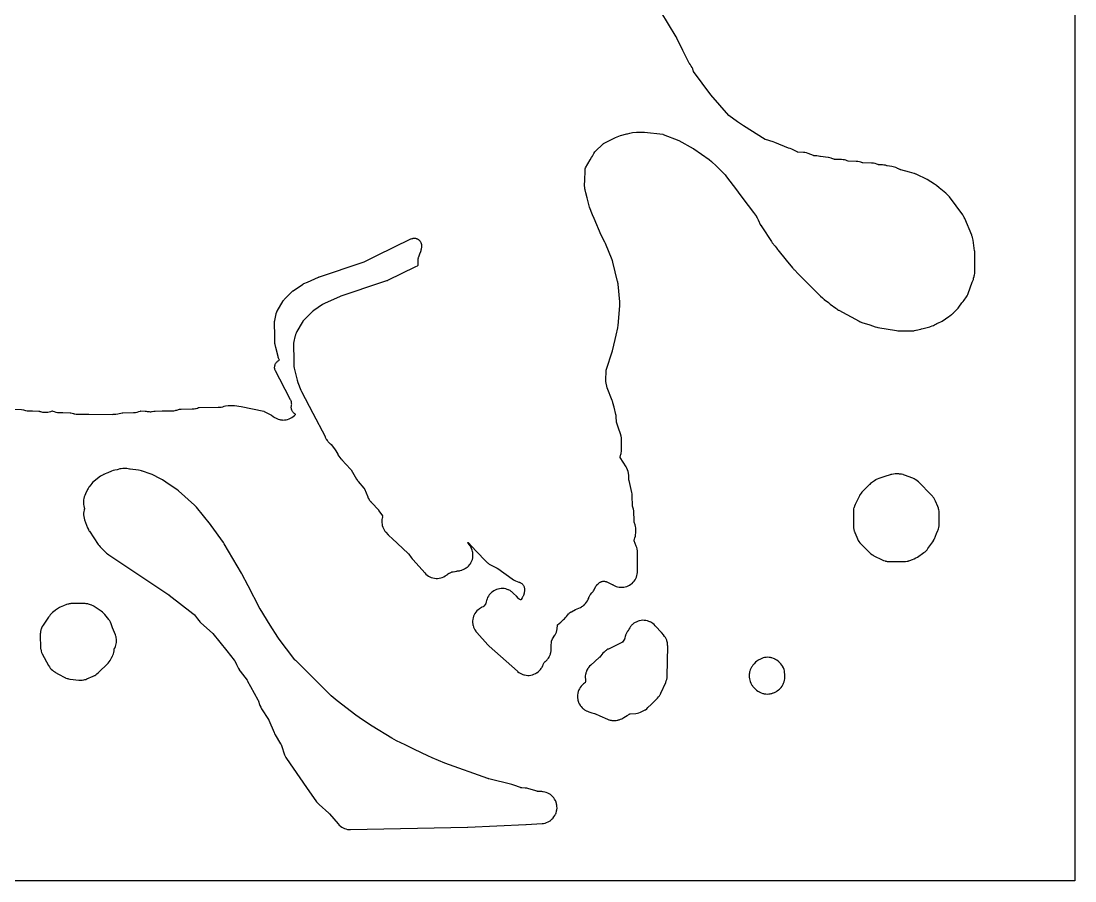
# Model space of a CAD drawing. Header units: millimetres. Extents: x 0 to 300, y 0 to 300.
# Drawn here: x 135.5 to 300, y 0 to 134.2 of the extents above; entities that cross this region are included whole.
import ezdxf

# ---------------------------------------------------------------- set-up
doc = ezdxf.new("R2010")
doc.units = ezdxf.units.MM
doc.layers.add('CUT', color=7, linetype='CONTINUOUS')

msp = doc.modelspace()

# ---------------------------------------------------------------- linework, layer by layer
at = {"layer": 'CUT'}
for points in [[(299.9926, 299.9971), (299.9954, 299.9386), (299.9954, 0.0614), (299.9926, 0.0029), (299.954, 0.001), (299.9341, 0), (0.0614, 0), (0.0501, 0.0006), (0.0029, 0.0029), (0.0006, 0.0501), (0, 0.0614), (0, 299.9386), (0.0006, 299.9499), (0.0029, 299.9971), (0.0501, 299.9994), (0.0614, 300), (299.9341, 300), (299.954, 299.999)], [(145.3776, 58.1304), (145.3854, 58.0935), (145.379, 58.0564), (145.3749, 58.0394), (145.3599, 57.9838), (145.336, 57.8948), (145.2819, 57.6429), (145.2541, 57.3868), (145.2527, 57.1291), (145.2779, 56.8727), (145.3294, 56.6203), (145.4065, 56.3745), (145.8661, 55.1375), (145.985, 54.8673), (146.0038, 54.8355), (146.004, 54.835), (146.0304, 54.7904), (146.135, 54.6131), (146.1373, 54.6096), (146.1529, 54.5832), (147.5405, 52.5225), (147.6814, 52.3332), (147.8396, 52.158), (147.8401, 52.1574), (148.7726, 51.2177), (148.8415, 51.1549), (148.9601, 51.047), (149.1639, 50.8961), (154.1896, 47.5576), (158.5531, 44.6591), (158.5913, 44.6326), (158.6284, 44.6047), (162.2955, 41.7339), (162.4802, 41.5893), (162.4813, 41.5884), (162.4842, 41.586), (162.507, 41.5651), (162.5207, 41.5525), (162.5219, 41.5512), (162.538, 41.5335), (162.5525, 41.5156), (163.0054, 40.928), (163.2287, 40.6383), (163.2771, 40.5813), (163.3816, 40.4582), (163.5509, 40.2933), (165.3564, 38.6934), (165.3604, 38.6897), (165.3864, 38.6626), (165.4175, 38.6301), (165.4206, 38.6265), (165.4296, 38.6158), (167.581, 35.9252), (168.7701, 34.4381), (168.7819, 34.4226), (168.8273, 34.3519), (168.8279, 34.3508), (168.8366, 34.3347), (169.1292, 33.7549), (169.4412, 33.1367), (169.5303, 32.9782), (169.5512, 32.9412), (169.6496, 32.798), (169.6782, 32.7563), (170.3968, 31.805), (170.7622, 31.3213), (170.8111, 31.2514), (170.8242, 31.2296), (170.8246, 31.2289), (170.8281, 31.2231), (170.8464, 31.1926), (170.8549, 31.1783), (171.3073, 30.3575), (172.4496, 28.2852), (172.4516, 28.2813), (172.452, 28.2806), (172.485, 28.2078), (172.486, 28.2052), (172.4914, 28.1908), (172.7712, 27.3952), (172.8867, 27.1203), (173.0341, 26.861), (174.1208, 25.1909), (174.1297, 25.1766), (174.1435, 25.1506), (174.1638, 25.1123), (174.1681, 25.1027), (174.1706, 25.0969), (174.9886, 23.1503), (175.0354, 23.0496), (175.0668, 22.982), (175.1469, 22.8386), (175.1572, 22.8201), (176.0083, 21.4201), (176.0164, 21.406), (176.018, 21.4032), (176.0414, 21.3538), (176.0472, 21.3415), (176.0473, 21.3413), (176.0479, 21.3401), (176.054, 21.3273), (176.0609, 21.3091), (176.1158, 21.1537), (176.1158, 21.1536), (176.6318, 19.6912), (176.7149, 19.4854), (176.8159, 19.2877), (176.9341, 19.0998), (180.0458, 14.6066), (180.0458, 14.6065), (180.0459, 14.6063), (181.6034, 12.3574), (181.6708, 12.2717), (181.7912, 12.1186), (182.0066, 11.9044), (183.5231, 10.5691), (183.5326, 10.5602), (183.5836, 10.512), (183.5949, 10.4997), (183.64, 10.4508), (184.984, 8.8847), (185.1525, 8.7068), (185.271, 8.604), (185.3376, 8.5463), (185.5375, 8.4046), (185.6603, 8.3346), (185.7503, 8.2832), (185.7766, 8.2715), (185.974, 8.1833), (186.2064, 8.1057), (186.4452, 8.0512), (186.5479, 8.0381), (186.6883, 8.0203), (186.7439, 8.0187), (186.9332, 8.0134), (205.1482, 8.3927), (205.204, 8.3945), (214.2703, 8.7861), (214.2919, 8.7873), (214.3248, 8.789), (216.8103, 8.9507), (217.0532, 8.9785), (217.2922, 9.0299), (217.525, 9.1044), (217.7495, 9.2012), (217.9634, 9.3195), (218.1583, 9.4537), (218.1648, 9.4582), (218.3516, 9.6158), (218.4026, 9.6682), (218.5222, 9.791), (218.5556, 9.8328), (218.6748, 9.9819), (218.808, 10.1869), (218.8251, 10.2197), (218.9206, 10.4039), (218.9504, 10.4781), (219.0115, 10.6308), (219.0713, 10.8365), (219.0798, 10.8656), (219.0911, 10.9258), (219.1248, 11.1058), (219.1461, 11.3494), (219.1456, 11.4014), (219.1436, 11.5938), (219.1171, 11.8369), (219.091, 11.9617), (219.0671, 12.0761), (219.014, 12.2454), (218.9939, 12.3094), (218.8984, 12.5344), (218.8691, 12.588), (218.7812, 12.749), (218.6437, 12.9511), (218.4871, 13.1388), (218.4618, 13.1638), (218.3129, 13.3104), (218.1612, 13.4331), (218.1611, 13.4331), (218.1228, 13.4641), (217.9186, 13.5985), (217.7023, 13.7123), (217.4758, 13.8044), (217.4306, 13.8179), (217.2415, 13.874), (217.0015, 13.9204), (216.9085, 13.929), (216.758, 13.943), (216.1526, 13.9697), (216.1473, 13.9701), (216.0967, 13.9765), (216.071, 13.9821), (216.0482, 13.9885), (214.7499, 14.3914), (214.7409, 14.3942), (214.4613, 14.4636), (214.1757, 14.5003), (213.6738, 14.5357), (213.5524, 14.5443), (213.5333, 14.5461), (213.5021, 14.5515), (213.4908, 14.5546), (213.4726, 14.5612), (212.4316, 14.9676), (212.1053, 15.0698), (212.104, 15.0701), (212.1019, 15.0708), (208.5263, 15.9313), (208.4647, 15.9478), (208.4062, 15.967), (208.4041, 15.9677), (208.3419, 15.9899), (208.3418, 15.99), (208.3417, 15.99), (201.6185, 18.3924), (199.6562, 19.2184), (199.0067, 19.5278), (196.9165, 20.5235), (196.0597, 20.9316), (195.4335, 21.2299), (194.7472, 21.5568), (194.0898, 21.8858), (193.347, 22.3028), (190.3102, 24.1645), (188.8075, 25.169), (187.743, 25.8806), (184.8448, 28.0907), (183.8701, 28.8827), (178.3675, 34.3841), (178.3437, 34.408), (178.3426, 34.4091), (178.2905, 34.4647), (178.2408, 34.5253), (175.6298, 37.9327), (175.6191, 37.9473), (175.5967, 37.978), (175.5658, 38.0248), (174.3888, 39.9031), (174.3888, 39.9032), (172.7888, 42.4565), (172.7787, 42.4732), (172.7644, 42.4971), (172.7547, 42.5148), (172.7417, 42.5386), (170.9101, 46.0535), (169.9381, 47.9187), (169.88, 48.0236), (169.8759, 48.0311), (169.8739, 48.0344), (167.17, 52.6305), (167.0592, 52.8024), (165.1598, 55.4992), (165.1598, 55.4993), (165.0617, 55.6293), (162.8712, 58.3452), (162.7323, 58.5033), (162.7314, 58.5041), (162.7281, 58.508), (162.5763, 58.6539), (160.0495, 60.8857), (159.7931, 61.0841), (159.7929, 61.0842), (158.5917, 61.8951), (157.5413, 62.6041), (157.2644, 62.7662), (155.9635, 63.4193), (155.9626, 63.4198), (155.6329, 63.5568), (154.4305, 63.9584), (154.4038, 63.966), (154.3096, 63.9974), (154.067, 64.0649), (153.8189, 64.1076), (152.5096, 64.2655), (152.4321, 64.2889), (152.2153, 64.3337), (151.9954, 64.3591), (151.9633, 64.36), (151.9599, 64.3605), (151.9542, 64.3606), (151.9526, 64.3608), (151.7252, 64.3673), (151.6954, 64.3681), (151.695, 64.3681), (151.6898, 64.3683), (151.3596, 64.3602), (151.1173, 64.3425), (150.8779, 64.3013), (150.6436, 64.2371), (150.6431, 64.237), (150.6354, 64.2345), (150.4833, 64.1847), (150.1375, 64.1213), (149.8621, 64.0544), (149.5961, 63.9568), (149.0082, 63.7024), (148.8679, 63.6565), (148.6178, 63.5596), (148.3795, 63.4364), (148.353, 63.4189), (148.2743, 63.3848), (148.0663, 63.2831), (147.8685, 63.1626), (147.6828, 63.0244), (146.8213, 62.3186), (146.6585, 62.173), (146.5091, 62.0137), (146.3742, 61.842), (146.3537, 61.8134), (146.3397, 61.7959), (146.1726, 61.5646), (146.1423, 61.5187), (146.0859, 61.4401), (145.9764, 61.274), (145.8806, 61.0996), (145.5349, 60.4073), (145.4335, 60.1756), (145.356, 59.9349), (145.2931, 59.699), (145.2434, 59.47), (145.2153, 59.2373), (145.2092, 59.003), (145.225, 58.7692), (145.2626, 58.5379), (145.3217, 58.3112), (145.3728, 58.1472)], [(265.4162, 55.3601), (265.4294, 55.1084), (265.4679, 54.8592), (265.5313, 54.6152), (265.5662, 54.5213), (265.619, 54.3789), (265.9365, 53.6393), (266.0498, 53.3756), (266.1545, 53.1607), (266.2793, 52.9568), (266.423, 52.7657), (266.5842, 52.5892), (267.5598, 51.6192), (267.9556, 51.2257), (267.9556, 51.2256), (268.1561, 51.0466), (268.3747, 50.8902), (268.481, 50.8302), (268.6089, 50.7581), (269.9194, 50.1091), (270.1308, 50.0164), (270.3498, 49.9435), (270.4512, 49.9199), (270.5746, 49.8911), (270.6778, 49.8769), (270.8033, 49.8597), (271.0339, 49.8495), (273.3318, 49.8542), (273.5634, 49.8654), (273.793, 49.8981), (273.9496, 49.9354), (274.0186, 49.9519), (274.0708, 49.9696), (274.0709, 49.9696), (274.2383, 50.0263), (274.6339, 50.1813), (274.9087, 50.2889), (275.1684, 50.4082), (275.3956, 50.5458), (275.4129, 50.5563), (276.4281, 51.2539), (276.6062, 51.3884), (276.6077, 51.3898), (276.7715, 51.5382), (276.9229, 51.7021), (277.0591, 51.8789), (277.806, 52.944), (277.9472, 53.17), (277.9951, 53.2688), (277.9951, 53.2689), (278.0635, 53.4098), (278.4117, 54.2375), (278.4118, 54.2376), (278.6083, 54.7047), (278.6474, 54.8123), (278.6938, 54.9403), (278.7553, 55.1832), (278.7922, 55.4311), (278.804, 55.6815), (278.799, 57.4411), (278.7859, 57.6835), (278.7853, 57.6955), (278.7457, 57.9471), (278.7093, 58.0854), (278.6808, 58.1934), (278.5912, 58.4319), (278.2329, 59.2548), (278.1425, 59.4624), (278.0391, 59.6724), (277.9558, 59.8079), (277.9165, 59.8719), (277.8389, 59.975), (277.7757, 60.059), (277.6181, 60.2322), (275.5589, 62.2914), (275.3638, 62.467), (275.1513, 62.6212), (275.05, 62.6796), (274.9239, 62.7523), (274.684, 62.8587), (273.3863, 63.3549), (273.2588, 63.3971), (273.1698, 63.4266), (272.9476, 63.4782), (272.9315, 63.4804), (272.7217, 63.5093), (272.606, 63.5146), (272.4939, 63.5198), (271.9398, 63.5199), (271.6872, 63.5063), (271.6715, 63.5055), (271.4063, 63.4624), (271.2351, 63.4152), (271.1473, 63.3911), (270.3178, 63.114), (270.3177, 63.114), (269.3718, 62.798), (269.1329, 62.7043), (268.9909, 62.631), (268.9049, 62.5866), (268.6901, 62.4461), (268.3862, 62.2243), (268.0921, 62.0097), (267.9569, 61.902), (267.9273, 61.8784), (267.7741, 61.7337), (266.8031, 60.7356), (266.7537, 60.6793), (266.6329, 60.5415), (266.4836, 60.3309), (266.4439, 60.2606), (266.3568, 60.106), (265.6733, 58.7322), (265.5798, 58.5202), (265.5099, 58.3112), (265.5063, 58.3003), (265.4535, 58.0747), (265.4382, 57.9637), (265.4218, 57.8451), (265.4188, 57.7772), (265.4116, 57.6135), (265.4138, 56.5311)], [(139.7755, 33.6157), (139.8979, 33.4111), (140.0393, 33.2191), (140.1983, 33.0415), (140.3735, 32.8798), (140.5633, 32.7355), (140.7659, 32.61), (140.7687, 32.6085), (141.4507, 32.2298), (141.4508, 32.2298), (142.22, 31.8027), (142.3237, 31.7515), (142.4375, 31.6954), (142.4973, 31.6728), (142.6644, 31.6096), (142.8055, 31.5715), (142.8986, 31.5463), (143.0833, 31.5151), (143.1377, 31.5059), (144.4888, 31.3449), (144.7505, 31.3276), (144.9014, 31.3335), (145.0125, 31.3378), (145.272, 31.3753), (145.458, 31.4225), (145.5261, 31.4398), (145.5937, 31.4648), (145.7721, 31.5306), (146.7231, 31.9395), (146.866, 32.0091), (146.9344, 32.0424), (147.0018, 32.0834), (147.1351, 32.1646), (147.2326, 32.2374), (147.3235, 32.3052), (147.4978, 32.4629), (149.0562, 34.0114), (149.2212, 34.1923), (149.3677, 34.3884), (149.4944, 34.598), (149.7191, 35.0145), (149.7344, 35.0466), (149.8203, 35.2253), (149.9015, 35.4447), (149.9617, 35.6707), (150.0006, 35.9013), (150.0162, 36.0304), (150.0331, 36.1699), (150.0355, 36.1865), (150.0431, 36.222), (150.0567, 36.2552), (150.0582, 36.2583), (150.0642, 36.2705), (150.0939, 36.3276), (150.1079, 36.3546), (150.207, 36.5698), (150.2817, 36.783), (150.2853, 36.7933), (150.3422, 37.0234), (150.3685, 37.2008), (150.3769, 37.2577), (150.3804, 37.3242), (150.3894, 37.4943), (150.3794, 37.731), (150.347, 37.9657), (150.3208, 38.0767), (150.2926, 38.1963), (150.2165, 38.4207), (149.7831, 39.525), (149.537, 40.1517), (149.4372, 40.3735), (149.3164, 40.5846), (149.2382, 40.6947), (149.1756, 40.7829), (148.5642, 41.5609), (148.4689, 41.6699), (148.3907, 41.7592), (148.2422, 41.8966), (148.1972, 41.9382), (147.9859, 42.0959), (146.907, 42.8157), (146.8187, 42.869), (146.7135, 42.9325), (146.5901, 42.9925), (146.5102, 43.0313), (146.3358, 43.0974), (146.2989, 43.1114), (146.1459, 43.1616), (145.9892, 43.2041), (145.8935, 43.23), (145.7925, 43.2463), (145.6353, 43.2717), (145.5081, 43.2787), (145.3741, 43.2862), (143.467, 43.2919), (143.3291, 43.2859), (143.2359, 43.2819), (143.1658, 43.2723), (143.0066, 43.2506), (142.8699, 43.2188), (142.7813, 43.1982), (142.5618, 43.1252), (142.1191, 42.9549), (141.8449, 42.8494), (141.576, 42.7272), (141.4714, 42.6639), (141.3233, 42.5741), (140.8797, 42.2682), (140.7814, 42.2004), (140.5821, 42.0477), (140.4069, 41.883), (140.3992, 41.8758), (140.0486, 41.5114), (139.9611, 41.4121), (139.904, 41.3473), (139.7931, 41.1967), (139.7743, 41.1713), (138.9244, 39.905), (138.7954, 39.6902), (138.6885, 39.4635), (138.6813, 39.446), (138.6756, 39.4324), (138.6739, 39.4281), (138.6319, 39.3098), (138.591, 39.1946), (138.5317, 38.954), (138.4964, 38.7087), (138.4894, 38.5476), (138.4857, 38.4612), (138.488, 38.0765), (138.4968, 36.6299), (138.5099, 36.3888), (138.5289, 36.2643), (138.5462, 36.15), (138.6054, 35.9159), (138.6097, 35.904), (138.6159, 35.8796), (138.6979, 35.653), (138.8012, 35.4354)], [(222.6495, 30.0005), (222.5562, 29.8105), (222.5402, 29.7781), (222.5246, 29.7363), (222.4535, 29.5458), (222.3911, 29.3097), (222.3902, 29.3062), (222.384, 29.2679), (222.3509, 29.0614), (222.3361, 28.814), (222.3378, 28.7687), (222.3458, 28.5663), (222.38, 28.3207), (222.406, 28.2137), (222.4384, 28.0798), (222.5042, 27.892), (222.5203, 27.8459), (222.6251, 27.6212), (222.7391, 27.4289), (222.7515, 27.408), (222.7559, 27.4019), (222.8985, 27.2083), (223.0644, 27.0242), (223.2479, 26.8574), (223.2602, 26.8483), (223.4469, 26.7097), (223.6596, 26.5823), (223.7006, 26.563), (223.8838, 26.4766), (224.1174, 26.3937), (224.596, 26.2501), (225.0154, 26.1243), (225.088, 26.1), (225.0978, 26.096), (225.159, 26.0712), (225.8453, 25.7674), (227.0241, 25.2457), (227.2411, 25.1615), (227.2708, 25.153), (227.465, 25.0978), (227.6062, 25.0716), (227.6939, 25.0553), (227.7837, 25.0471), (227.9257, 25.0342), (228.0935, 25.0346), (228.1584, 25.0348), (228.3008, 25.0484), (228.3901, 25.057), (228.6188, 25.1007), (228.6836, 25.1194), (228.8424, 25.1654), (229.0521, 25.2369), (229.243, 25.3108), (229.4271, 25.4), (229.6033, 25.504), (230.1088, 25.8309), (230.4485, 26.0506), (230.4652, 26.0608), (230.501, 26.0792), (230.5193, 26.0825), (230.5406, 26.0863), (230.56, 26.0883), (231.4479, 26.158), (231.6893, 26.1888), (231.9266, 26.243), (232.1574, 26.3199), (232.2061, 26.3416), (232.3797, 26.419), (232.7131, 26.5874), (232.8919, 26.6899), (232.9406, 26.7177), (233.1531, 26.8712), (233.1611, 26.8783), (233.3485, 27.046), (233.855, 27.5497), (234.8515, 28.5406), (235.0073, 28.7104), (235.1467, 28.8939), (235.2687, 29.0894), (235.2867, 29.1252), (235.3721, 29.2953), (236.1203, 30.9735), (236.2107, 31.207), (236.2772, 31.4483), (236.3193, 31.6951), (236.3365, 31.9448), (236.4243, 36.6449), (236.4197, 36.812), (236.4179, 36.877), (236.39, 37.1074), (236.3793, 37.1564), (236.3408, 37.3342), (236.3032, 37.4529), (236.2708, 37.5555), (236.1806, 37.7693), (236.0709, 37.9739), (235.9428, 38.1674), (235.8113, 38.3307), (235.7972, 38.3482), (235.4339, 38.7588), (234.5396, 39.7697), (234.484, 39.8326), (234.3136, 40.0072), (234.127, 40.1643), (234.0511, 40.2165), (233.926, 40.3026), (233.7792, 40.3837), (233.7125, 40.4206), (233.6206, 40.4602), (233.4885, 40.5172), (233.2562, 40.5915), (233.0177, 40.6428), (232.9004, 40.6563), (232.7753, 40.6707), (232.5445, 40.6745), (232.5314, 40.6748), (232.2882, 40.655), (232.0482, 40.6117), (231.9812, 40.5928), (231.8135, 40.5452), (231.6932, 40.4981), (231.5864, 40.4562), (231.4974, 40.4109), (231.369, 40.3454), (231.2333, 40.2586), (231.1635, 40.214), (230.9718, 40.0631), (230.8635, 39.9594), (230.7956, 39.8943), (230.7143, 39.7995), (230.6368, 39.7092), (230.4968, 39.5094), (230.3769, 39.297), (230.3523, 39.2414), (230.3499, 39.2358), (230.311, 39.1586), (230.2343, 39.061), (230.2357, 39.0599), (230.1616, 38.9665), (230.082, 38.8449), (230.0371, 38.7762), (229.9304, 38.5755), (229.8424, 38.3658), (229.8316, 38.3318), (229.7738, 38.1491), (229.7251, 37.927), (229.7204, 37.8996), (229.7151, 37.8682), (229.7132, 37.8588), (229.7112, 37.8486), (229.706, 37.8301), (229.7001, 37.8088), (229.6813, 37.7721), (229.6708, 37.755), (229.5587, 37.5821), (229.3518, 37.2631), (229.3416, 37.2482), (229.3186, 37.2189), (229.2894, 37.2015), (229.2869, 37.2), (229.2706, 37.1918), (227.162, 36.1852), (227.0976, 36.1501), (226.9277, 36.0576), (226.8004, 35.9695), (226.7083, 35.9056), (226.5063, 35.7312), (226.3241, 35.5362), (226.1548, 35.3346), (225.8179, 34.9331), (225.8146, 34.9293), (225.7918, 34.9058), (225.7632, 34.8763), (225.7596, 34.8729), (225.7504, 34.8644), (224.4081, 33.6815), (224.2351, 33.5136), (224.0791, 33.3298), (223.9864, 33.1964), (223.9415, 33.1318), (223.8236, 32.9214), (223.7704, 32.8003), (223.7266, 32.7007), (223.6513, 32.4717), (223.627, 32.364), (223.5983, 32.2364), (223.5683, 31.9972), (223.5615, 31.7562), (223.5779, 31.5156), (223.6016, 31.3727), (223.6014, 31.3726), (223.6007, 31.3725), (223.6136, 31.2919), (223.6194, 31.2558), (223.6167, 31.2346), (223.6145, 31.2175), (223.6126, 31.208), (223.6108, 31.1991), (223.5788, 31.0571), (223.5629, 30.9862), (223.5616, 30.981), (223.5582, 30.9677), (223.546, 30.9308), (223.5013, 30.9022), (223.4899, 30.895), (223.4366, 30.8571), (223.2879, 30.7513), (223.1011, 30.5883), (222.9314, 30.4077), (222.7803, 30.2111), (222.7105, 30.0986)], [(252.4396, 29.2155), (252.5674, 29.2464), (252.6727, 29.2719), (252.7676, 29.3047), (252.8993, 29.3503), (252.9503, 29.3707), (253.0896, 29.4265), (253.319, 29.5322), (253.403, 29.5818), (253.5365, 29.6605), (253.7366, 29.8076), (253.74, 29.81), (253.8744, 29.9315), (253.9274, 29.9793), (253.9713, 30.0233), (253.9792, 30.0321), (253.9793, 30.0321), (254.1378, 30.2072), (254.2853, 30.4067), (254.4122, 30.6199), (254.4519, 30.7045), (254.5174, 30.8446), (254.5984, 31.0745), (254.5999, 31.0786), (254.6017, 31.086), (254.6587, 31.3196), (254.6933, 31.5653), (254.7034, 31.8132), (254.6992, 32.2869), (254.6848, 32.5336), (254.6655, 32.6555), (254.6461, 32.7776), (254.5835, 33.0167), (254.4977, 33.2484), (254.4178, 33.4121), (254.3893, 33.4705), (254.3767, 33.4909), (254.2596, 33.6808), (254.1097, 33.8772), (253.9412, 34.058), (253.9309, 34.068), (253.8415, 34.1549), (253.6499, 34.3228), (253.4423, 34.4704), (253.2584, 34.5747), (253.2208, 34.5961), (253.1405, 34.6364), (253.1124, 34.6489), (252.9271, 34.7313), (252.7057, 34.8058), (252.5597, 34.8402), (252.4784, 34.8594), (252.247, 34.8915), (252.0137, 34.9019), (251.7804, 34.8905), (251.7322, 34.8836), (251.5492, 34.8573), (251.3221, 34.8027), (251.2067, 34.7633), (251.1011, 34.7272), (250.8881, 34.6314), (250.7894, 34.5813), (250.6699, 34.5125), (250.5614, 34.4501), (250.4845, 34.3943), (250.3484, 34.2956), (250.1528, 34.1196), (249.9168, 33.8836), (249.8454, 33.8043), (249.7406, 33.6878), (249.586, 33.4746), (249.5334, 33.383), (249.4547, 33.2463), (249.4061, 33.1504), (249.31, 32.9364), (249.2421, 32.7372), (249.2343, 32.7143), (249.2213, 32.6599), (249.1798, 32.4862), (249.1702, 32.4186), (249.1469, 32.2539), (249.136, 32.0195), (249.1392, 31.9515), (249.147, 31.7851), (249.1796, 31.5556), (249.18, 31.5529), (249.1833, 31.5392), (249.2346, 31.3247), (249.3103, 31.1026), (249.4066, 30.8887), (249.4596, 30.7842), (249.5811, 30.5724), (249.5811, 30.5723), (249.5871, 30.562), (249.7367, 30.354), (249.7918, 30.2918), (249.9067, 30.1623), (250.0246, 30.0425), (250.1051, 29.9606), (250.198, 29.8755), (250.2962, 29.7855), (250.5045, 29.6311), (250.6941, 29.5189), (250.7275, 29.4991), (250.7371, 29.4941), (250.8095, 29.4562), (251.0244, 29.3565), (251.027, 29.3553), (251.2532, 29.2756), (251.3578, 29.2498), (251.486, 29.218), (251.6224, 29.1979), (251.7232, 29.183), (251.9627, 29.1709), (252.2022, 29.1817)]]:
    msp.add_lwpolyline(points, close=True, dxfattribs=at)
msp.add_lwpolyline([(134.2713, 73.6171), (135.5714, 73.5794), (135.8406, 73.5176), (136.1672, 73.4427), (136.4147, 73.3989), (136.4999, 73.3925), (136.6652, 73.3802), (136.6858, 73.3797), (137.044, 73.3709), (137.1211, 73.3691), (137.18, 73.3676), (137.2633, 73.3656), (138.2321, 73.342), (138.2383, 73.3417), (138.2526, 73.3409), (138.2963, 73.3351), (138.3391, 73.3245), (138.3585, 73.3179), (138.4282, 73.2923), (138.5363, 73.2585), (138.663, 73.2189), (138.8438, 73.1814), (138.904, 73.169), (139.1487, 73.1429), (139.157, 73.1429), (139.3947, 73.1411), (139.5371, 73.1541), (139.6398, 73.1634), (139.8814, 73.2097), (140.1174, 73.2796), (140.2185, 73.315), (140.2493, 73.3259), (140.3825, 73.352), (140.4, 73.355), (140.406, 73.3534), (140.4233, 73.3476), (140.6659, 73.2595), (140.9263, 73.1806), (141.1937, 73.1305), (141.279, 73.124), (141.2809, 73.1237), (141.2958, 73.1227), (141.3121, 73.1214), (141.465, 73.1098), (141.5028, 73.1089), (142.0091, 73.0978), (143.1242, 73.0734), (143.1467, 73.0723), (143.2389, 73.0591), (143.2425, 73.0582), (143.2498, 73.0563), (143.6602, 72.9379), (143.7446, 72.9178), (143.8853, 72.8842), (144.0967, 72.8539), (144.1143, 72.8514), (144.1633, 72.849), (144.1839, 72.8463), (144.4006, 72.8366), (146.0441, 72.8349), (149.7148, 72.8237), (149.8819, 72.8307), (150.0002, 72.8306), (150.2843, 72.8464), (150.5647, 72.8945), (151.2666, 73.0563), (151.2855, 73.0602), (151.3677, 73.0705), (151.3843, 73.0713), (153.0598, 73.1071), (153.3292, 73.1275), (153.3358, 73.1287), (153.3517, 73.1299), (153.6146, 73.1786), (153.8708, 73.255), (154.1161, 73.3427), (154.1324, 73.3482), (154.1681, 73.3574), (154.1824, 73.3584), (154.1998, 73.3584), (154.853, 73.3449), (154.8781, 73.3444), (154.8784, 73.3444), (154.8992, 73.3434), (154.9422, 73.3376), (154.9444, 73.3373), (155.0033, 73.3225), (155.0242, 73.3172), (155.1736, 73.2871), (155.2554, 73.2705), (155.2561, 73.2704), (155.2572, 73.2702), (155.3405, 73.2615), (155.3406, 73.2615), (155.4135, 73.2539), (155.4922, 73.2456), (155.4927, 73.2456), (155.4935, 73.2455), (155.6588, 73.244), (155.7303, 73.2434), (155.7306, 73.2434), (155.7312, 73.2434), (155.9139, 73.2592), (155.9675, 73.2638), (155.9677, 73.2638), (155.9679, 73.2639), (156.2017, 73.3067), (156.3473, 73.3406), (156.3843, 73.345), (156.4041, 73.3458), (157.4906, 73.3605), (159.0956, 73.3822), (159.266, 73.3923), (159.3255, 73.3959), (159.5532, 73.4307), (159.6649, 73.4585), (159.7767, 73.4863), (160.1988, 73.6122), (160.2151, 73.6167), (160.251, 73.624), (160.2674, 73.6258), (160.2876, 73.628), (160.304, 73.6287), (160.4631, 73.6317), (162.2151, 73.6654), (162.4872, 73.6856), (162.7356, 73.7316), (162.7555, 73.7352), (162.8238, 73.7558), (163.0167, 73.8138), (163.1818, 73.8735), (163.2016, 73.88), (163.2453, 73.8905), (163.2899, 73.8961), (163.3108, 73.8969), (166.2328, 73.9335), (166.4237, 73.9445), (166.447, 73.9443), (166.7049, 73.9694), (166.9588, 74.0211), (167.206, 74.0988), (167.3817, 74.1642), (167.3975, 74.1697), (167.4126, 74.1738), (167.8212, 74.1823), (167.8416, 74.1824), (168.1786, 74.182), (168.2815, 74.1819), (168.627, 74.1816), (168.7809, 74.1814), (168.7844, 74.1814), (169.8686, 74.042), (173.3555, 73.3052), (173.3607, 73.3039), (173.3816, 73.2977), (173.4158, 73.2849), (174.458, 72.7612), (174.53, 72.7217), (174.5344, 72.7192), (174.5995, 72.6767), (174.8361, 72.5076), (174.9769, 72.407), (175.0549, 72.3569), (175.1849, 72.2734), (175.4052, 72.161), (175.6354, 72.0709), (175.8123, 72.0211), (175.8735, 72.004), (175.9651, 71.9877), (176.117, 71.9609), (176.2389, 71.9516), (176.3635, 71.9421), (176.6107, 71.9477), (176.7641, 71.9664), (176.8561, 71.9777), (177.0974, 72.0318), (177.3322, 72.1095), (177.5504, 72.2066), (177.5581, 72.21), (177.5649, 72.2139), (177.773, 72.3323), (177.9747, 72.4753), (178.1614, 72.6375), (178.3311, 72.8173), (178.3371, 72.8251), (178.3329, 72.8274), (178.3349, 72.83), (178.3313, 72.8319), (178.3325, 72.8332), (178.333, 72.8339), (178.2549, 72.875), (178.155, 72.9409), (178.0622, 73.0165), (177.9774, 73.1009), (177.9015, 73.1933), (177.8351, 73.2928), (177.8009, 73.3571), (177.7825, 73.3918), (177.7374, 73.5027), (177.7036, 73.6174), (177.6813, 73.7349), (177.6709, 73.8541), (177.6724, 73.9737), (177.6857, 74.0926), (177.6925, 74.1241), (177.7205, 74.2944), (177.7287, 74.4225), (177.7254, 74.5144), (177.7242, 74.5509), (177.7155, 74.6154), (177.707, 74.6782), (177.6773, 74.8031), (177.6355, 74.9245), (177.5731, 75.0603), (177.5694, 75.0682), (177.5669, 75.0731), (177.5663, 75.0742), (177.5649, 75.077), (175.8636, 78.3418), (175.2028, 79.6099), (175.1529, 79.7186), (175.114, 79.8319), (175.0866, 79.9484), (175.071, 80.0671), (175.0672, 80.1867), (175.0754, 80.3062), (175.0955, 80.4242), (175.1272, 80.5396), (175.1703, 80.6513), (175.2242, 80.7582), (175.2886, 80.8591), (175.3627, 80.9531), (175.4458, 81.0393), (175.537, 81.1168), (175.6355, 81.1848), (175.7404, 81.2426), (175.8075, 81.2714), (175.6759, 81.5994), (175.6545, 81.6588), (175.646, 81.6824), (175.6335, 81.7212), (175.6239, 81.7511), (175.5999, 81.836), (175.251, 83.2608), (175.131, 83.7508), (175.13, 83.7558), (175.116, 83.8209), (175.1119, 83.8433), (175.1059, 83.8906), (175.0939, 83.9855), (175.0924, 84.0082), (175.0896, 84.0799), (175.0795, 85.0412), (175.057, 87.177), (175.0577, 87.2173), (175.0582, 87.2461), (175.0592, 87.268), (175.0674, 87.3492), (175.073, 87.4055), (175.0735, 87.4085), (175.0764, 87.4272), (175.0814, 87.454), (175.089, 87.4952), (175.3107, 88.5312), (175.3192, 88.5663), (175.3262, 88.5953), (175.3301, 88.6097), (175.3317, 88.6155), (175.3375, 88.6333), (175.3708, 88.7349), (175.3937, 88.7861), (175.4222, 88.8496), (175.4303, 88.8654), (175.4318, 88.8682), (175.4364, 88.8766), (175.4634, 88.926), (176.3953, 90.5264), (176.4142, 90.5573), (176.4235, 90.5725), (176.4294, 90.5817), (176.4328, 90.587), (176.4923, 90.6714), (176.5588, 90.7503), (176.5639, 90.7559), (176.5705, 90.763), (176.6079, 90.802), (177.7609, 91.951), (177.804, 91.992), (177.818, 92.0047), (177.8752, 92.0517), (177.91, 92.0803), (177.9251, 92.0916), (177.9356, 92.099), (177.9737, 92.1261), (179.4259, 93.1049), (179.4428, 93.1157), (179.4718, 93.1344), (179.4866, 93.1435), (179.5821, 93.1963), (179.5886, 93.1996), (179.5976, 93.204), (179.6371, 93.2226), (179.647, 93.2273), (180.1744, 93.4618), (181.8908, 94.2251), (181.9377, 94.2446), (181.945, 94.2476), (181.9618, 94.2542), (181.9897, 94.2651), (182.0065, 94.2712), (182.0449, 94.2851), (188.7312, 96.5342), (189.0253, 96.6545), (191.0206, 97.6224), (191.0206, 97.6225), (191.0207, 97.6225), (196.3283, 100.1974), (196.3665, 100.2149), (196.3838, 100.2227), (196.4016, 100.2303), (196.5108, 100.2707), (196.5214, 100.2735), (196.5217, 100.2735), (196.5267, 100.2748), (196.5333, 100.2766), (196.6179, 100.2988), (196.6852, 100.3095), (196.7273, 100.3163), (196.7399, 100.317), (196.7459, 100.3174), (196.7506, 100.3177), (196.7693, 100.3188), (196.8379, 100.323), (196.8388, 100.323), (196.8432, 100.3228), (196.8496, 100.3226), (196.8892, 100.3212), (196.9486, 100.319), (197.0584, 100.3042), (197.151, 100.2823), (197.1566, 100.281), (197.1628, 100.2795), (197.1652, 100.2789), (197.1662, 100.2787), (197.2156, 100.2618), (197.271, 100.2429), (197.3718, 100.197), (197.4673, 100.1418), (197.4677, 100.1415), (197.5055, 100.1144), (197.5086, 100.1122), (197.5137, 100.1085), (197.5221, 100.1025), (197.5577, 100.0769), (197.641, 100.0039), (197.7156, 99.9243), (197.7168, 99.923), (197.7843, 99.8352), (197.8038, 99.8039), (197.8429, 99.7412), (197.8921, 99.642), (197.9137, 99.585), (197.9314, 99.5384), (197.9501, 99.4695), (197.9604, 99.4315), (197.9661, 99.3979), (197.9718, 99.364), (197.9731, 99.3561), (197.9767, 99.3348), (197.9788, 99.3222), (197.9847, 99.238), (197.9865, 99.2117), (197.9839, 99.118), (197.9833, 99.0954), (197.9818, 99.0761), (197.9807, 99.0652), (197.9756, 99.0154), (197.9169, 98.5508), (197.9153, 98.5377), (197.9038, 98.4643), (197.9027, 98.4585), (197.8994, 98.4412), (197.8858, 98.3864), (197.8635, 98.2973), (197.8596, 98.2848), (197.8565, 98.2748), (197.8322, 98.2046), (197.6958, 97.846), (197.5623, 97.4948), (197.5252, 97.3824), (197.4923, 97.2829), (197.4793, 97.227), (197.4416, 97.0656), (197.4235, 96.9376), (197.4104, 96.8446), (197.4016, 96.6723), (197.3991, 96.6217), (197.3956, 96.0659), (197.3922, 96.0046), (197.3383, 95.975), (197.0631, 95.8415), (192.6844, 93.7172), (192.6134, 93.6855), (192.5404, 93.6583), (191.7445, 93.3906), (185.4242, 91.2646), (185.2055, 91.1794), (182.9416, 90.1727), (182.7462, 90.0754), (182.5601, 89.9614), (181.1743, 89.0274), (181.1344, 88.9976), (180.9834, 88.885), (180.88, 88.7913), (180.8069, 88.7251), (180.0179, 87.9388), (179.7555, 87.6773), (179.6148, 87.5243), (179.6089, 87.518), (179.5374, 87.4253), (179.4767, 87.3466), (179.4662, 87.3302), (179.3598, 87.1645), (178.5339, 85.7461), (178.4135, 85.5117), (178.3184, 85.2658), (178.2497, 85.0113), (178.2258, 84.8997), (178.0743, 84.1918), (178.0315, 83.9186), (178.0191, 83.6424), (178.0229, 83.2816), (178.0229, 83.2815), (178.0389, 81.7596), (178.0512, 80.5925), (178.0706, 80.3063), (178.1228, 80.0242), (178.5803, 78.1555), (178.6883, 77.8194), (179.1779, 76.5986), (179.2812, 76.374), (181.0336, 73.011), (181.0357, 73.0068), (181.0384, 73.0018), (182.9313, 69.3692), (182.959, 69.3089), (182.9808, 69.2613), (183.0272, 69.1452), (183.1246, 68.9565), (183.138, 68.9304), (183.1584, 68.8988), (183.2691, 68.7274), (183.3552, 68.6186), (183.4191, 68.5379), (183.5867, 68.3639), (183.675, 68.2883), (183.7704, 68.2068), (183.8072, 68.1783), (183.8486, 68.1461), (183.8563, 68.1373), (183.8762, 68.1146), (184.5832, 67.2221), (184.5895, 67.2139), (184.5941, 67.2077), (184.6367, 67.1417), (184.6459, 67.1251), (184.9232, 66.5901), (184.9575, 66.5239), (185.0878, 66.3014), (185.2403, 66.0936), (185.4133, 65.9026), (185.4847, 65.8385), (185.5713, 65.7529), (185.5737, 65.7505), (186.9222, 64.2785), (186.9354, 64.2634), (186.9863, 64.1946), (186.9973, 64.177), (187.8723, 62.6934), (187.9921, 62.5093), (188.0587, 62.4243), (188.1275, 62.3365), (189.0111, 61.3055), (189.0175, 61.2977), (189.0243, 61.2894), (189.0486, 61.2541), (189.0619, 61.2296), (189.0692, 61.2164), (189.0776, 61.1974), (189.6013, 59.9374), (189.6041, 59.9307), (189.6265, 59.8836), (189.6938, 59.7397), (189.6997, 59.7294), (189.7108, 59.7062), (189.7524, 59.6372), (189.77, 59.608), (189.8031, 59.5509), (189.8131, 59.5366), (189.8392, 59.4934), (189.908, 59.4015), (189.9285, 59.3723), (189.9408, 59.3577), (189.9882, 59.2944), (190.0597, 59.2163), (190.069, 59.2053), (190.1082, 59.1627), (190.24, 59.0192), (190.2401, 59.0192), (191.2555, 57.9141), (191.3067, 57.8546), (191.3273, 57.8273), (191.3541, 57.7919), (191.9143, 56.9984), (191.9398, 56.9583), (191.9462, 56.9481), (191.9218, 56.8728), (191.9172, 56.8587), (191.8867, 56.7467), (191.8549, 56.63), (191.8145, 56.3965), (191.8076, 56.3057), (191.7965, 56.1602), (191.7995, 55.9928), (191.8008, 55.9232), (191.8065, 55.8738), (191.8065, 55.8737), (191.8276, 55.6878), (191.8766, 55.4559), (191.9473, 55.2297), (192.0391, 55.0112), (192.1512, 54.8024), (192.2825, 54.6051), (192.3927, 54.4696), (192.432, 54.4212), (192.776, 54.0366), (192.9076, 53.9027), (192.9412, 53.8685), (193.4144, 53.4305), (195.9134, 51.1176), (195.9352, 51.0961), (195.9402, 51.0912), (195.9427, 51.0888), (195.9451, 51.0865), (195.9624, 51.0695), (195.984, 51.0457), (196.0083, 51.0189), (196.3894, 50.479), (196.5585, 50.2652), (196.626, 50.1888), (196.6697, 50.1336), (198.5021, 48.0641), (198.6771, 47.8853), (198.8691, 47.7249), (199.0761, 47.5846), (199.2962, 47.4656), (199.527, 47.3691), (199.7664, 47.2963), (200.0118, 47.2477), (200.2608, 47.2239), (200.511, 47.2251), (200.7598, 47.2513), (201.0047, 47.3023), (201.2433, 47.3774), (201.4732, 47.4761), (201.6921, 47.5972), (201.8978, 47.7396), (201.8984, 47.74), (201.9224, 47.7585), (202.0898, 47.8872), (202.1281, 47.915), (202.1476, 47.9291), (202.1586, 47.9366), (202.1663, 47.9418), (202.2151, 47.9712), (202.2884, 48.0153), (202.3085, 48.0258), (202.3284, 48.0356), (202.3725, 48.0572), (202.4673, 48.1004), (202.6978, 48.2052), (202.7423, 48.223), (202.7526, 48.2271), (202.7755, 48.2293), (202.7897, 48.2306), (202.8025, 48.2318), (202.8232, 48.2338), (202.8535, 48.2366), (202.8639, 48.2372), (202.9377, 48.241), (203.2006, 48.283), (203.2257, 48.2898), (203.4576, 48.3527), (203.4889, 48.363), (203.5234, 48.3744), (203.5389, 48.3791), (203.5431, 48.3803), (203.5756, 48.3874), (203.585, 48.3894), (203.6271, 48.394), (203.783, 48.4021), (203.8998, 48.4199), (204.027, 48.4393), (204.2662, 48.5004), (204.3618, 48.5351), (204.4983, 48.5847), (204.7208, 48.6916), (204.8862, 48.7921), (204.9318, 48.8198), (204.9804, 48.8564), (205.1291, 48.9683), (205.2182, 49.0503), (205.3107, 49.1354), (205.475, 49.3197), (205.561, 49.4378), (205.6203, 49.5193), (205.6954, 49.6473), (205.7453, 49.7322), (205.8486, 49.9565), (205.9293, 50.1898), (205.9865, 50.4299), (206.0046, 50.5623), (206.0199, 50.6746), (206.0241, 50.7911), (206.0289, 50.9213), (206.0221, 51.0304), (206.0135, 51.1677), (205.9945, 51.2846), (205.9739, 51.4114), (205.9119, 51.6448), (205.9105, 51.65), (205.8239, 51.8812), (205.74, 52.0516), (205.7149, 52.1027), (205.6706, 52.1738), (205.5845, 52.3123), (205.2895, 52.7384), (205.2851, 52.7448), (205.2845, 52.7457), (205.2512, 52.7937), (205.2478, 52.7987), (205.2477, 52.7988), (205.2276, 52.8312), (205.2314, 52.8276), (205.2553, 52.805), (206.5108, 51.4926), (208.0748, 49.8578), (208.2433, 49.7003), (208.2793, 49.6666), (208.3957, 49.5801), (208.5039, 49.4996), (208.5663, 49.4633), (208.7458, 49.3587), (209.182, 49.1363), (209.6953, 48.8746), (209.7213, 48.8607), (209.7375, 48.8521), (209.7469, 48.8468), (209.7508, 48.8447), (209.7682, 48.834), (209.8324, 48.7948), (209.8451, 48.7864), (209.8845, 48.7591), (212.1345, 47.1369), (212.38, 46.9807), (212.4379, 46.9527), (212.438, 46.9527), (212.642, 46.8542), (212.9391, 46.7314), (213.2097, 46.6374), (213.2241, 46.6333), (213.2386, 46.6292), (213.279, 46.6155), (213.3488, 46.5919), (213.4168, 46.5613), (213.4497, 46.5465), (213.5457, 46.4913), (213.6359, 46.4271), (213.7194, 46.3545), (213.7954, 46.274), (213.8633, 46.1865), (213.9222, 46.0928), (213.9718, 45.9938), (214.0115, 45.8905), (214.0181, 45.8667), (214.0409, 45.7838), (214.0598, 45.6747), (214.0628, 45.6346), (214.068, 45.5643), (214.0652, 45.448), (214.0638, 45.4287), (214.058, 45.368), (214.0004, 44.8955), (213.9955, 44.8626), (213.9908, 44.8307), (213.9887, 44.8186), (213.9872, 44.8103), (213.9688, 44.7304), (213.9675, 44.7246), (213.9592, 44.6886), (213.9206, 44.5762), (213.8679, 44.463), (213.8622, 44.4522), (213.8582, 44.4446), (213.826, 44.3876), (213.7137, 44.2004), (213.5423, 43.9147), (213.5218, 43.8841), (213.509, 43.865), (213.4594, 43.8872), (213.4543, 43.8895), (213.2484, 43.9944), (213.2289, 44.0051), (213.1907, 44.0303), (213.1556, 44.0596), (213.1398, 44.0752), (212.8038, 44.4265), (212.3785, 44.871), (212.2036, 45.037), (212.0733, 45.1387), (212.0135, 45.1854), (211.81, 45.3147), (211.6946, 45.3733), (211.595, 45.4239), (211.5043, 45.4595), (211.3704, 45.5119), (211.1385, 45.5778), (210.9012, 45.621), (210.6658, 45.6408), (210.6609, 45.6412), (210.4198, 45.6381), (210.18, 45.6118), (209.944, 45.5626), (209.8923, 45.5465), (209.7137, 45.4908), (209.4915, 45.3972), (209.2793, 45.2826), (209.0792, 45.1481), (208.8929, 44.9949), (208.858, 44.96), (208.7223, 44.8245), (208.6318, 44.7148), (208.5688, 44.6384), (208.5061, 44.5454), (208.434, 44.4384), (208.3191, 44.2264), (208.2252, 44.0043), (208.1885, 43.8871), (208.1531, 43.7742), (208.0968, 43.5584), (208.0295, 43.3005), (208.026, 43.2886), (208.0237, 43.2804), (208.0085, 43.2402), (207.9852, 43.204), (207.9725, 43.1874), (207.7135, 42.866), (207.7134, 42.8659), (207.7016, 42.8519), (207.6752, 42.8248), (207.6444, 42.8071), (207.6424, 42.806), (207.6284, 42.7992), (207.6258, 42.7979), (207.6081, 42.7899), (207.4351, 42.7111), (207.347, 42.6657), (207.2162, 42.5982), (207.0568, 42.4949), (207.0095, 42.4642), (206.9708, 42.4333), (206.817, 42.3106), (206.6405, 42.1387), (206.4818, 41.9504), (206.3424, 41.7473), (206.2237, 41.5315), (206.1367, 41.3282), (206.1268, 41.305), (206.0526, 41.0702), (206.0106, 40.8705), (206.0019, 40.8291), (205.9982, 40.7951), (205.9752, 40.5843), (205.9727, 40.338), (205.9944, 40.0926), (206.0259, 39.9265), (206.0402, 39.8506), (206.1016, 39.6414), (206.1096, 39.6143), (206.2019, 39.3859), (206.2081, 39.3741), (206.3162, 39.1677), (206.4514, 38.9619), (206.495, 38.908), (206.6063, 38.7703), (208.3338, 36.8363), (208.5421, 36.629), (212.9655, 32.7171), (212.9756, 32.7081), (213.1705, 32.5524), (213.3799, 32.4168), (213.5975, 32.3051), (213.6019, 32.3028), (213.834, 32.2115), (213.96, 32.176), (214.0742, 32.1438), (214.3198, 32.1004), (214.5686, 32.0816), (214.818, 32.0878), (215.0656, 32.1187), (215.3088, 32.1742), (215.5453, 32.2537), (215.7727, 32.3563), (215.9508, 32.4592), (215.9887, 32.4811), (216.1912, 32.6268), (216.2455, 32.6748), (216.3782, 32.792), (216.5059, 32.9297), (216.5478, 32.975), (216.6983, 33.1739), (216.7354, 33.2348), (216.8283, 33.3869), (216.9363, 33.6118), (216.9908, 33.7413), (217.0083, 33.7829), (217.1494, 34.0751), (217.1592, 34.094), (217.1592, 34.0941), (217.1594, 34.0944), (217.1599, 34.0952), (217.1651, 34.1035), (217.1823, 34.1311), (217.2129, 34.1625), (217.2157, 34.165), (217.2289, 34.1765), (217.309, 34.2427), (217.3365, 34.2654), (217.51, 34.423), (217.5965, 34.5179), (217.6679, 34.5961), (217.8089, 34.7833), (217.8987, 34.9291), (217.9318, 34.9828), (218.0354, 35.1929), (218.1176, 35.4084), (218.1189, 35.4118), (218.1356, 35.472), (218.1816, 35.6376), (218.2031, 35.7578), (218.2228, 35.8683), (218.2264, 35.9108), (218.2423, 36.1018), (218.2608, 36.61), (218.2901, 37.4162), (218.2913, 37.436), (218.2914, 37.4371), (218.2917, 37.4389), (218.2919, 37.4406), (218.2969, 37.4766), (218.3143, 37.5136), (218.3174, 37.519), (218.3241, 37.5309), (218.4643, 37.7646), (218.8253, 38.3664), (218.855, 38.4223), (218.9481, 38.5977), (219.046, 38.8405), (219.1179, 39.0923), (219.1628, 39.3479), (219.1632, 39.3502), (219.1645, 39.3614), (219.1833, 39.5154), (219.2009, 39.7589), (219.2, 39.7945), (219.1984, 39.8585), (219.2, 39.9299), (219.2266, 39.9557), (219.2427, 39.9713), (219.7356, 40.4057), (220.162, 40.7815), (220.2981, 40.9108), (220.4241, 41.05), (220.6235, 41.2875), (220.9609, 41.6895), (220.9743, 41.7047), (221.0051, 41.7395), (221.0136, 41.7486), (221.0196, 41.755), (221.1113, 41.8432), (221.207, 41.9173), (221.2847, 41.9651), (221.3154, 41.9841), (221.334, 41.9942), (221.3934, 42.0245), (222.0576, 42.3416), (222.8014, 42.6967), (222.9442, 42.7741), (223.0281, 42.8196), (223.1525, 42.9047), (223.2409, 42.9653), (223.4375, 43.132), (223.616, 43.3182), (223.7592, 43.5024), (223.7593, 43.5024), (223.7743, 43.5218), (223.9108, 43.7405), (224.0241, 43.9722), (224.0915, 44.1561), (224.1128, 44.2143), (224.1164, 44.2257), (224.1294, 44.2678), (224.1608, 44.3534), (224.1639, 44.3617), (224.2081, 44.455), (224.2149, 44.4665), (224.2607, 44.5438), (224.3241, 44.6318), (224.3269, 44.6353), (224.3353, 44.6459), (224.3678, 44.685), (224.3717, 44.6897), (224.3863, 44.7065), (224.6016, 44.954), (224.7102, 45.095), (224.7827, 45.1889), (224.8356, 45.2777), (224.9346, 45.4437), (225.1763, 45.9097), (225.1877, 45.9303), (225.2096, 45.9697), (225.2207, 45.9884), (225.2536, 46.0378), (225.2933, 46.0973), (225.3774, 46.1975), (225.3847, 46.2053), (225.3847, 46.2054), (225.3923, 46.2134), (225.4171, 46.2385), (225.4405, 46.2621), (225.5739, 46.3896), (225.629, 46.4422), (225.675, 46.4841), (225.69, 46.4971), (225.7836, 46.5702), (225.8676, 46.6232), (225.8717, 46.6258), (225.8726, 46.6264), (225.8737, 46.6271), (225.8792, 46.6306), (225.9124, 46.6472), (225.9804, 46.6812), (226.0162, 46.6948), (226.0861, 46.7215), (226.0863, 46.7215), (226.0889, 46.7222), (226.0906, 46.7227), (226.1952, 46.751), (226.2031, 46.7523), (226.3068, 46.7696), (226.4091, 46.7762), (226.4092, 46.7762), (226.4197, 46.7769), (226.4937, 46.7743), (226.5327, 46.773), (226.5797, 46.7666), (226.6448, 46.7578), (226.7548, 46.7316), (226.7994, 46.7161), (226.867, 46.6927), (226.8853, 46.6853), (226.9281, 46.6667), (226.9425, 46.6605), (227.7823, 46.2718), (227.8401, 46.2432), (227.841, 46.2428), (227.8582, 46.2337), (227.9118, 46.2018), (227.9236, 46.1948), (227.9261, 46.1933), (227.9269, 46.1928), (227.9432, 46.1831), (228.1561, 46.07), (228.3788, 45.9779), (228.6094, 45.9076), (228.8456, 45.86), (229.0854, 45.8352), (229.3264, 45.8337), (229.5664, 45.8554), (229.8033, 45.9001), (230.0347, 45.9674), (230.2586, 46.0567), (230.4728, 46.1671), (230.6754, 46.2977), (230.8645, 46.4471), (231.0383, 46.6141), (231.1952, 46.797), (231.3338, 46.9942), (231.4528, 47.2038), (231.551, 47.4239), (231.6276, 47.6524), (231.6818, 47.8873), (231.7132, 48.1263), (231.7213, 48.3671), (231.7088, 49.2506), (231.7324, 50.4267), (231.7271, 50.646), (231.7082, 50.9252), (231.7091, 51.0285), (231.7048, 51.123), (231.7048, 51.2404), (231.6896, 51.5159), (231.644, 51.7879), (231.6399, 51.8027), (231.6342, 51.8429), (231.5871, 52.0486), (231.5229, 52.2496), (231.216, 53.0865), (231.1911, 53.1637), (231.186, 53.1809), (231.1808, 53.2048), (231.1914, 53.2397), (231.1985, 53.2577), (231.2351, 53.3442), (231.3187, 53.5725), (231.3797, 53.8078), (231.4177, 54.0479), (231.4321, 54.2905), (231.4343, 54.494), (231.4395, 54.7242), (231.4375, 54.7964), (231.4379, 54.8373), (231.4328, 54.9638), (231.4324, 54.9783), (231.4321, 54.9803), (231.4276, 55.093), (231.3911, 55.3463), (231.329, 55.5946), (231.2077, 55.9913), (231.2031, 56.0077), (231.1994, 56.0255), (231.187, 56.5314), (231.165, 57.4233), (231.1418, 57.7074), (231.1387, 57.7228), (231.1346, 57.7742), (231.0816, 58.0476), (230.9986, 58.3134), (230.9382, 58.4745), (230.9314, 58.4943), (230.922, 58.5317), (230.8834, 60.1004), (230.865, 60.3475), (230.8616, 60.3668), (230.8602, 60.3862), (230.8587, 60.3949), (230.8582, 60.402), (230.8142, 60.6505), (230.3851, 62.5206), (230.382, 62.5358), (230.3722, 62.6099), (230.3712, 62.6274), (230.3446, 63.3304), (230.3445, 63.3333), (230.3207, 63.5954), (230.3076, 63.6614), (230.3064, 63.6739), (230.2795, 63.8029), (230.2695, 63.8536), (230.268, 63.8583), (230.2533, 63.9293), (230.1738, 64.1778), (230.069, 64.4167), (229.9398, 64.6433), (229.0004, 66.1079), (228.9921, 66.1215), (228.9956, 66.1404), (228.9998, 66.1571), (229.1226, 66.5964), (229.1426, 66.6833), (229.1746, 66.8224), (229.2014, 67.0219), (229.2055, 67.0522), (229.2061, 67.0667), (229.2149, 67.2839), (229.2148, 67.307), (229.2084, 68.4089), (229.2056, 68.9033), (229.1913, 69.1561), (229.1515, 69.4061), (229.0995, 69.6024), (229.0867, 69.6509), (229.0865, 69.6514), (228.7042, 70.8459), (228.4549, 71.6251), (228.4534, 71.63), (228.4492, 71.6481), (228.4422, 71.6776), (228.4386, 71.7027), (228.4378, 71.7116), (228.4366, 71.7253), (228.3952, 72.3809), (228.3707, 72.6058), (228.3574, 72.6719), (228.3261, 72.8276), (228.0531, 73.9237), (228.0531, 73.9238), (227.8731, 74.6466), (227.8646, 74.6806), (227.8482, 74.7315), (227.8166, 74.8396), (227.7971, 74.8908), (227.763, 74.9971), (226.9916, 76.9444), (226.7565, 77.9386), (226.7439, 78.1515), (226.8008, 79.5969), (226.8018, 79.6136), (226.8065, 79.6497), (226.8145, 79.6854), (226.8191, 79.701), (227.7891, 82.7484), (227.8092, 82.822), (227.8092, 82.8221), (227.8442, 82.9506), (228.3559, 85.1931), (228.6208, 86.354), (228.622, 86.3591), (228.6742, 86.6871), (228.9557, 89.7596), (228.9661, 89.991), (228.9624, 90.0683), (228.966, 90.1561), (228.9538, 90.3887), (228.6771, 93.171), (228.677, 93.1721), (228.677, 93.1723), (228.6743, 93.1998), (228.6705, 93.2217), (228.6527, 93.3566), (228.6203, 93.5121), (228.6128, 93.5553), (227.8671, 96.5563), (227.8662, 96.5594), (227.8585, 96.5905), (227.843, 96.6385), (227.8089, 96.7552), (227.788, 96.8094), (227.7529, 96.9181), (226.7321, 99.4691), (226.6371, 99.678), (226.0614, 100.8042), (224.9371, 103.3956), (224.6944, 103.955), (224.2212, 105.1858), (223.8559, 106.6392), (223.8559, 106.6393), (223.6606, 107.4167), (223.5404, 107.8949), (223.5094, 108.0182), (223.4671, 108.1864), (223.4505, 108.5436), (223.4595, 108.8591), (223.4672, 109.1258), (223.4703, 109.236), (223.52, 110.968), (223.5327, 111.0939), (223.5351, 111.1133), (223.5392, 111.1327), (223.5406, 111.1359), (223.6168, 111.2926), (224.3237, 112.5329), (224.5484, 112.9271), (224.6677, 113.1363), (224.9069, 113.556), (225.0763, 113.7927), (226.3896, 115.0785), (226.4037, 115.0916), (226.4362, 115.1174), (226.4711, 115.1398), (226.488, 115.1489), (228.2655, 116.045), (229.0485, 116.3501), (230.0347, 116.5986), (230.174, 116.6337), (230.4926, 116.714), (230.7435, 116.7772), (230.942, 116.8151), (231.5814, 116.8508), (232.7909, 116.8533), (235.6475, 116.5461), (235.6678, 116.5434), (235.7222, 116.5315), (235.7286, 116.5291), (238.1815, 115.549), (240.4255, 114.3213), (240.4569, 114.3029), (240.5096, 114.2678), (242.887, 112.5813), (243.2839, 112.2991), (244.0254, 111.5812), (245.3799, 110.2252), (245.6301, 109.9215), (247.1484, 107.8804), (247.6946, 107.1461), (248.9763, 105.4229), (248.9764, 105.4228), (249.8015, 104.3135), (249.9611, 104.0989), (250.2702, 103.6827), (250.2715, 103.6809), (250.3083, 103.6209), (250.3161, 103.6062), (250.5314, 103.1744), (250.5314, 103.1743), (250.9296, 102.3759), (250.9314, 102.3728), (250.9393, 102.357), (251.1015, 102.0775), (252.6243, 99.8055), (252.6312, 99.7952), (252.7594, 99.6207), (253.2028, 99.0692), (253.5008, 98.6418), (253.5159, 98.6218), (253.6147, 98.491), (254.9372, 96.8706), (255.885, 95.7093), (256.0409, 95.5355), (256.1252, 95.45), (256.1944, 95.3732), (256.4647, 95.1054), (256.4689, 95.1011), (256.527, 95.0304), (256.6959, 94.8444), (258.0503, 93.496), (258.4514, 93.0889), (259.3295, 92.1976), (259.3942, 92.1342), (259.8568, 91.6975), (260.0767, 91.4786), (260.2492, 91.3222), (260.2905, 91.2881), (260.6037, 90.9924), (260.7146, 90.8982), (260.8054, 90.8212), (260.8457, 90.7906), (260.8754, 90.7647), (261.5169, 90.2759), (261.7052, 90.1205), (261.8018, 90.0446), (262.6777, 89.3914), (262.7709, 89.3203), (262.8058, 89.2959), (262.8064, 89.2954), (262.8069, 89.2951), (262.9288, 89.2094), (262.9541, 89.1944), (262.9568, 89.1925), (263.1088, 89.1024), (263.1134, 89.0995), (263.1173, 89.0974), (263.1228, 89.0941), (266.2917, 87.3778), (266.4871, 87.2827), (266.5218, 87.2694), (266.5338, 87.2636), (266.738, 87.1858), (267.9544, 86.7825), (268.8, 86.4999), (268.8429, 86.4878), (268.8835, 86.4744), (269.0634, 86.4221), (269.2466, 86.3835), (272.1284, 85.8878), (272.3487, 85.8599), (272.5707, 85.8517), (273.5552, 85.8589), (274.0739, 85.858), (274.4625, 85.8569), (274.7436, 85.872), (274.8304, 85.8866), (274.9698, 85.9056), (275.1775, 85.9521), (275.2229, 85.9643), (275.9211, 86.1223), (276.0628, 86.1588), (276.2853, 86.223), (276.9318, 86.3775), (277.1365, 86.4358), (277.3355, 86.5112), (277.4431, 86.5573), (277.6861, 86.6275), (277.895, 86.698), (278.0969, 86.7865), (278.2902, 86.8925), (278.4464, 86.9874), (278.8218, 87.1483), (279.0494, 87.2598), (279.2644, 87.3937), (280.2886, 88.1061), (280.4903, 88.2286), (280.7267, 88.3914), (280.7401, 88.4031), (280.7586, 88.4159), (280.9765, 88.6075), (281.0237, 88.6541), (281.0682, 88.6947), (281.1036, 88.7331), (281.611, 89.2343), (281.7503, 89.3836), (281.877, 89.5438), (282.3668, 90.2182), (282.5502, 90.4355), (282.71, 90.6465), (283.0542, 91.1549), (283.1632, 91.3311), (283.2572, 91.5158), (283.3355, 91.7075), (283.9586, 93.4331), (284.0562, 93.6472), (284.1398, 93.8978), (284.1833, 94.0555), (284.1885, 94.07), (284.2694, 94.3411), (284.2913, 94.4641), (284.318, 94.5808), (284.3481, 94.8), (284.3587, 95.0209), (284.3675, 97.4262), (284.372, 97.5919), (284.3702, 97.7782), (284.3688, 97.7947), (284.3694, 97.9496), (284.3492, 98.2599), (284.3475, 98.2936), (284.3417, 98.3324), (284.1139, 100.0239), (284.0755, 100.238), (284.0186, 100.448), (284.0057, 100.4834), (284.0047, 100.4872), (283.927, 100.7007), (283.8944, 100.7791), (282.8102, 103.3848), (282.7226, 103.5729), (282.7224, 103.5733), (282.7221, 103.574), (282.6704, 103.6654), (282.6549, 103.697), (282.6359, 103.7263), (282.621, 103.7526), (282.574, 103.8218), (282.4916, 103.9489), (280.4194, 106.7597), (280.2263, 106.9911), (280.1701, 107.0439), (280.1546, 107.0624), (279.9335, 107.2688), (279.9185, 107.2812), (279.8415, 107.3525), (278.8182, 108.1906), (278.3754, 108.5565), (278.2494, 108.6464), (278.2003, 108.683), (278.1853, 108.6922), (278.0869, 108.7624), (276.9313, 109.4689), (276.7445, 109.5725), (275.4182, 110.235), (275.2063, 110.3276), (275.1834, 110.3376), (274.9392, 110.4157), (274.8914, 110.4283), (274.1842, 110.615), (272.8164, 110.9762), (272.7964, 110.9821), (272.7126, 111.0145), (272.6939, 111.0236), (272.3194, 111.2183), (272.2495, 111.2547), (272.0514, 111.347), (271.846, 111.4216), (271.8224, 111.4279), (271.814, 111.4309), (271.6064, 111.4855), (271.3948, 111.5222), (270.6741, 111.6152), (270.6472, 111.626), (270.4152, 111.6943), (270.1776, 111.7397), (269.9368, 111.7621), (269.3698, 111.7871), (269.3497, 111.7885), (269.3067, 111.7951), (269.2646, 111.8062), (269.2456, 111.813), (269.0965, 111.8704), (268.8245, 111.9575), (268.5443, 112.0131), (268.2596, 112.0364), (266.876, 112.0701), (266.8347, 112.0806), (266.8148, 112.0876), (266.6568, 112.1474), (266.6159, 112.1603), (266.6147, 112.1608), (266.6049, 112.1638), (266.3909, 112.2315), (266.3783, 112.234), (266.3604, 112.2396), (266.0992, 112.2909), (265.834, 112.3141), (264.6044, 112.356), (264.5873, 112.3621), (264.4519, 112.4151), (264.2473, 112.4851), (264.0374, 112.5371), (263.8238, 112.5708), (263.8058, 112.572), (263.7926, 112.5742), (263.5713, 112.5905), (263.5563, 112.5909), (263.5419, 112.592), (262.4276, 112.626), (262.3946, 112.6346), (262.3744, 112.6417), (262.2055, 112.7071), (262.0496, 112.7579), (261.9644, 112.7905), (261.7377, 112.8534), (261.5061, 112.8947), (261.4938, 112.8963), (260.29, 113.053), (260.176, 113.0881), (259.9522, 113.1353), (259.7251, 113.1617), (259.274, 113.1935), (259.2552, 113.1953), (259.2394, 113.198), (259.2067, 113.2064), (259.1854, 113.2139), (258.3483, 113.538), (258.3398, 113.5413), (258.1002, 113.6204), (257.8539, 113.6749), (257.6034, 113.7044), (256.7439, 113.7616), (256.7228, 113.7637), (256.6882, 113.7699), (256.6765, 113.7745), (256.659, 113.7829), (256.0193, 114.1119), (255.7859, 114.2172), (255.543, 114.298), (255.2691, 114.3738), (253.1723, 115.2725), (253.1698, 115.2733), (253.164, 115.2758), (252.8687, 115.3813), (251.6862, 115.7219), (251.6775, 115.7246), (251.6429, 115.7377), (251.6413, 115.7386), (248.2357, 117.8366), (247.3138, 118.4816), (245.9554, 119.4721), (243.155, 122.7005), (240.4585, 126.3342), (240.4543, 126.3401), (240.4532, 126.3419), (240.4431, 126.369), (240.436, 126.3924), (240.4018, 126.5156), (240.3261, 126.7448), (240.2286, 126.9657), (240.1103, 127.1761), (239.9722, 127.3742), (239.9533, 127.3987), (239.859, 127.521), (239.848, 127.536), (239.8054, 127.6042), (239.7967, 127.6207), (238.8055, 129.6256), (237.8449, 131.5686), (237.7741, 131.6979), (237.7457, 131.7499), (235.3511, 135.7284)], dxfattribs=at)

doc.saveas('drawing.dxf')
